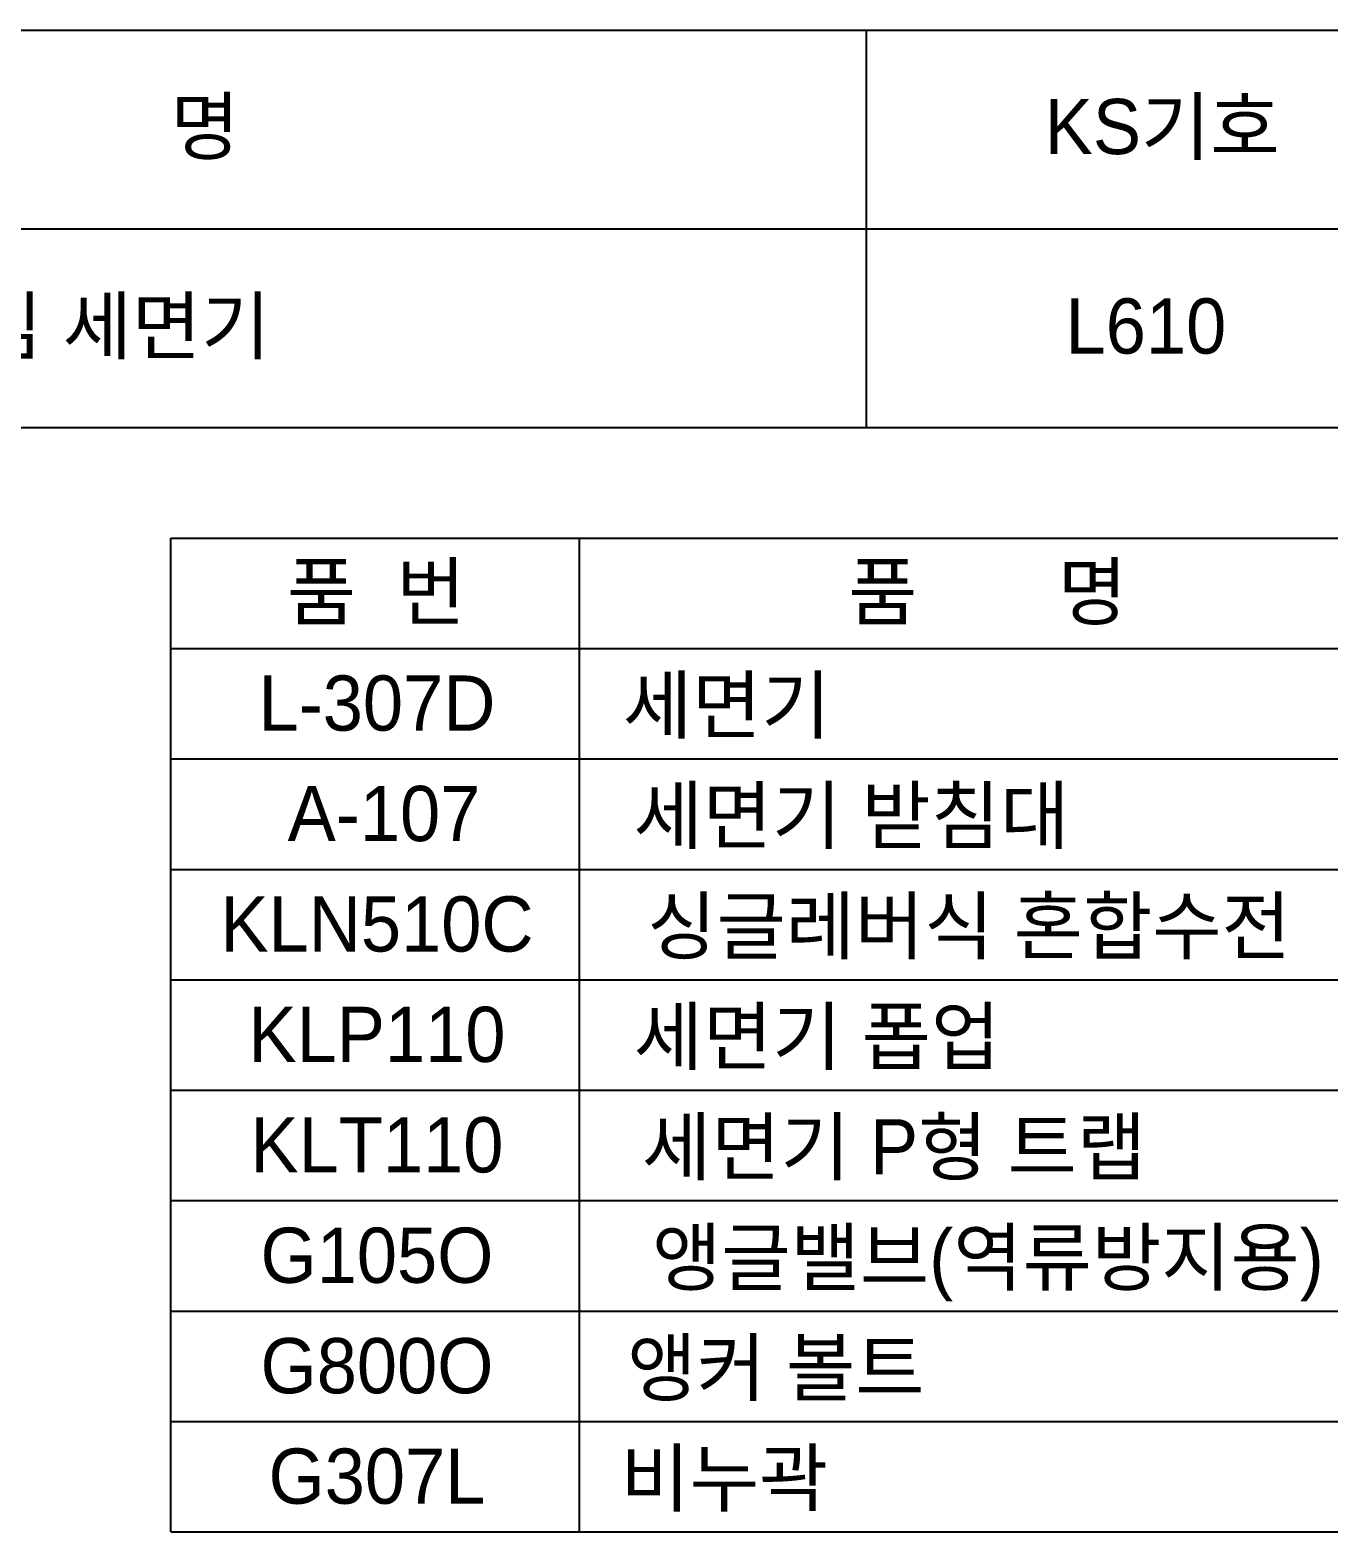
# Model space of a CAD drawing. Header units: millimetres. Extents: x 0 to 5648, y -67 to 2530.
# Drawn here: x 2848 to 3436, y 1850 to 2530 of the extents above; entities that cross this region are included whole.
import ezdxf
from ezdxf.enums import TextEntityAlignment as Align

# ---------------------------------------------------------------- set-up
doc = ezdxf.new("R2010")
doc.units = ezdxf.units.MM
doc.layers.add('TEXT', color=7, linetype='Continuous')
doc.layers.add('도각라인', color=255, linetype='Continuous')
doc.styles.add('타이틀', font='H2GTRM.TTF', dxfattribs={"height": 25})

msp = doc.modelspace()

# ---------------------------------------------------------------- linework, layer by layer
at = {"layer": '도각라인', "color": 7}
for p, q in [((1936.25, 2530), (3736.25, 2530)), ((3226.25, 2350), (3226.25, 2530)), ((2456.25, 2440), (3736.25, 2440)), ((1936.25, 2350), (3736.25, 2350)), ((2911.25, 2300), (3706.25, 2300)), ((2911.25, 1850), (2911.25, 2300)), ((3096.25, 1850), (3096.25, 2300)), ((2911.25, 2250), (3706.25, 2250)), ((2911.25, 2200), (3706.25, 2200)), ((2911.25, 2150), (3706.25, 2150)), ((2911.25, 2100), (3706.25, 2100)), ((2911.25, 2050), (3706.25, 2050)), ((2911.25, 2000), (3706.25, 2000)), ((2911.25, 1950), (3706.25, 1950)), ((2911.25, 1900), (3706.25, 1900)), ((2911.25, 1850), (3706.25, 1850))]:
    msp.add_line(p, q, dxfattribs=at)

# ---------------------------------------------------------------- texts
at = {"layer": 'TEXT', "style": '타이틀'}
for s, p in [('품             명', (2851.95, 2486.4)), ('KS기호', (3360.1, 2486.32)), ('평면붙임 세면기', (2842.02, 2396)), ('L610', (3352.74, 2396)), ('품  번', (3004.19, 2275.73)), ('품       명', (3281.07, 2275.73)), ('L-307D', (3004.58, 2225.28)), ('세면기', (3162.97, 2224.38)), (' 세면기 받침대', (3214.89, 2174.38)), ('A-107', (3007.77, 2175.28)), ('KLN510C', (3004.58, 2125.28)), ('싱글레버식 혼합수전', (3272.63, 2124.38)), ('KLP110', (3004.58, 2075.28)), ('세면기 폽업', (3203.84, 2074.38)), ('세면기 P형 트랩', (3238.7, 2024.38)), ('KLT110', (3004.58, 2025.28)), ('G105O', (3004.58, 1975.28)), ('앵글밸브(역류방지용)', (3281.22, 1974.38)), ('G800O', (3004.58, 1925.28)), ('앵커 볼트', (3185.22, 1924.38)), ('G307L', (3004.58, 1875.28)), ('비누곽', (3161.86, 1874.38))]:
    msp.add_text(s, height=25, dxfattribs=at).set_placement(p, align=Align.MIDDLE_CENTER)

doc.saveas('drawing.dxf')
